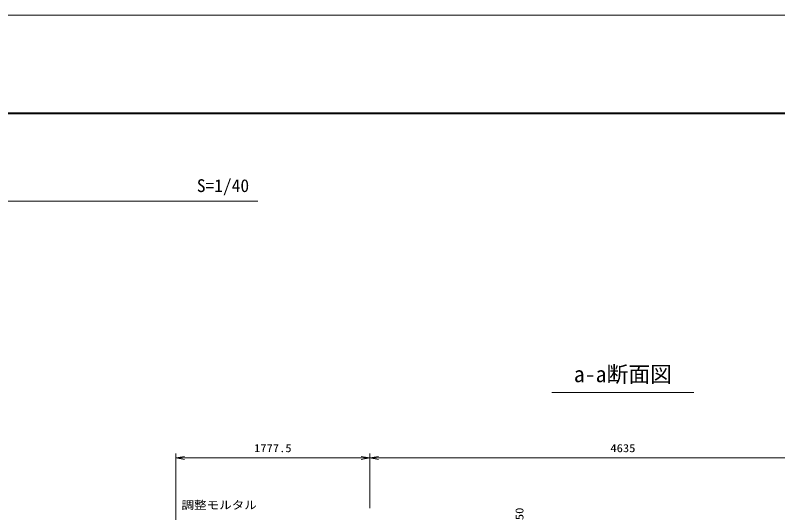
# Model space of a CAD drawing. Units: millimetres at full size. Extents: x 37600 to 71200, y -27760 to -4000.
# Drawn here: x 56925 to 63908, y -8551 to -4000 of the extents above; entities that cross this region are included whole.
import ezdxf
from ezdxf.enums import TextEntityAlignment as Align

# ---------------------------------------------------------------- set-up
doc = ezdxf.new("R2010")
doc.units = ezdxf.units.MM
doc.header["$LTSCALE"] = 80.0044
for name, color, linetype, lineweight in [('Defpoints_5', 5, 'Continuous', 13), ('図枠', 1, 'Continuous', 40), ('寸法', 6, 'Continuous', 13), ('文字', 2, 'Continuous', 13)]:
    doc.layers.add(name, color=color, linetype=linetype, lineweight=lineweight)
doc.styles.add('ＭＳ ゴシック', font='')
doc.styles.get('ＭＳ ゴシック').set_extended_font_data('MS Gothic')

# ---------------------------------------------------------------- blocks, each defined once
blk = doc.blocks.new('open_arrow')
at = {"color": 0, "linetype": 'Continuous', "lineweight": -2}
blk.add_lwpolyline([(7.5, 1.25), (0, 0), (7.5, -1.25)], dxfattribs=at)

msp = doc.modelspace()

# ---------------------------------------------------------------- linework, layer by layer
at = {"layer": 'Defpoints_5'}
msp.add_lwpolyline([(37600, -27760), (71200, -27760), (71200, -4000), (37600, -4000)], close=True, dxfattribs=at)
at = {"layer": '図枠'}
msp.add_lwpolyline([(38500, -26860), (70300, -26860), (70300, -4900), (38500, -4900)], close=True, dxfattribs=at)
at = {"layer": '寸法'}
for p, q in [((58395, -8710), (58395, -8010)), ((60172.5, -8510), (60172.5, -8010)), ((60172.5, -8510), (60172.5, -8010)), ((58395, -8050), (60172.5, -8050)), ((60172.5, -8050), (64807.5, -8050))]:
    msp.add_line(p, q, dxfattribs=at)
at = {"layer": '文字'}
for p, q in [((59146.81, -5700), (50316.67, -5700)), ((63140, -7450), (61840, -7450))]:
    msp.add_line(p, q, dxfattribs=at)

# ---------------------------------------------------------------- block references
at = {"layer": '寸法', "xscale": 10.7, "yscale": 10.7}
for p in [(58395, -8050), (60172.5, -8050)]:
    msp.add_blockref('open_arrow', p, dxfattribs=at)
at = {"layer": '寸法', "xscale": 10.7, "yscale": 10.7, "rotation": 180}
msp.add_blockref('open_arrow', (60172.5, -8050), dxfattribs=at)

# ---------------------------------------------------------------- texts
at = {"layer": '寸法', "style": 'ＭＳ ゴシック', "width": 1.15}
for s, p in [('1777.5', (59283.75, -7960)), ('4635', (62490, -7960))]:
    msp.add_text(s, height=73.31, dxfattribs=at).set_placement(p, align=Align.MIDDLE_CENTER)
msp.add_text('調整モルタル', height=73.31, dxfattribs=at).set_placement((59137.5, -8540), align=Align.BOTTOM_RIGHT)
msp.add_text('150', height=73.31, rotation=90, dxfattribs=at).set_placement((61542.5, -8590), align=Align.MIDDLE_CENTER)
at = {"layer": '文字', "style": 'ＭＳ ゴシック'}
msp.add_text('S=1/40', height=117.3, dxfattribs=at).set_placement((59066.81, -5500), align=Align.TOP_RIGHT)
msp.add_text('a-a断面図', height=146.6, dxfattribs=at).set_placement((62490, -7210), align=Align.TOP_CENTER)

doc.saveas('drawing.dxf')
